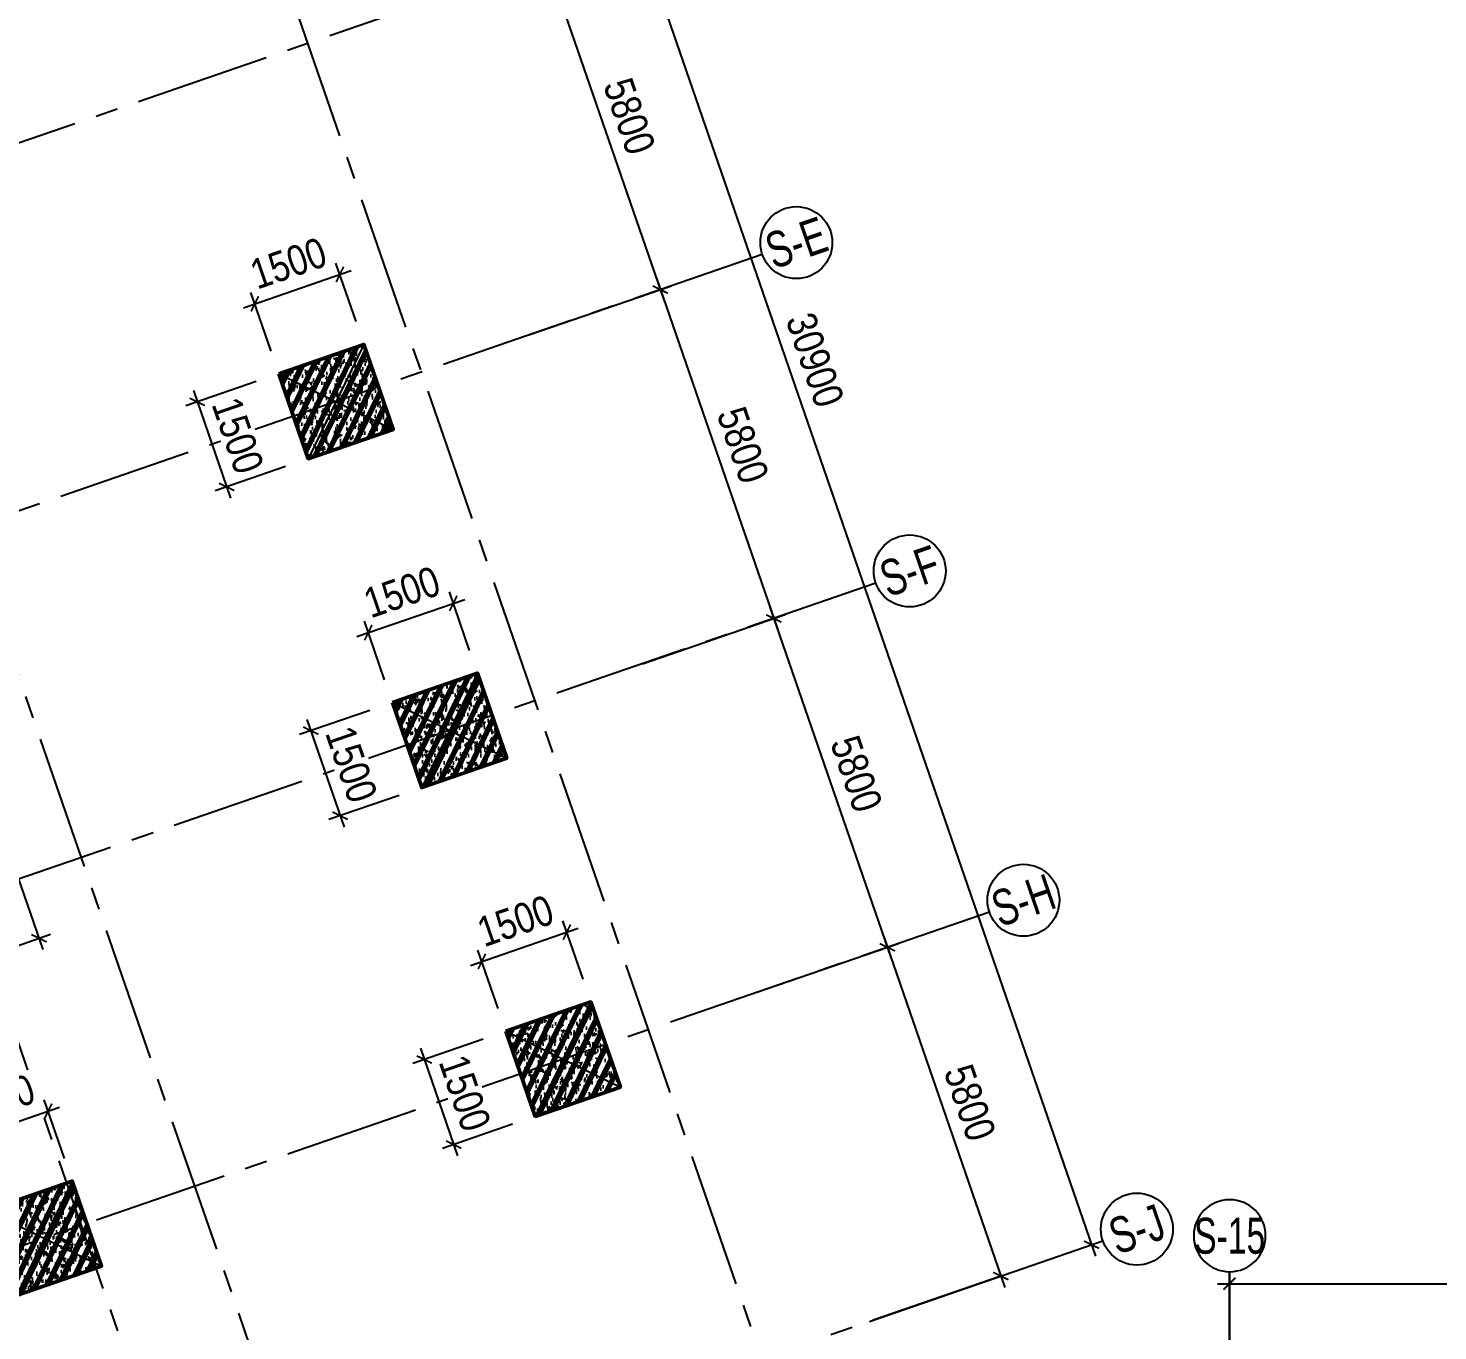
# Model space of a CAD drawing. Header units: millimetres. Extents: x -1534340 to 1713810, y -1348191 to 1114081.
# Drawn here: x 926176 to 949679, y -475876 to -454157 of the extents above; entities that cross this region are included whole.
import ezdxf
from ezdxf.enums import TextEntityAlignment as Align
from ezdxf.xclip import XClip

# ---------------------------------------------------------------- set-up
doc = ezdxf.new("R2010")
doc.units = ezdxf.units.MM
doc.header["$LTSCALE"] = 100
doc.header["$XCLIPFRAME"] = 0
doc.header["$PDMODE"] = 32
doc.header["$PDSIZE"] = 2.5
doc.linetypes.add('CENTER2', pattern=[1.125, 0.75, -0.125, 0.125, -0.125])
for name, color, linetype in [('ccu11-Manh', 8, 'Continuous'), ('ccu12-Truc', 13, 'CENTER2'), ('KC2-DIM', 251, 'Continuous'), ('KT-Dim', 8, 'Continuous'), ('Xref_ST_MBDV Cot vach 30.7.2022$0$Xref_ST_MBDV Cot vach 30.7.2022|Xref_ST_MBDV Cot vach 30.7.2022|Xref_ST_MBDV Cot vach 30.7.2022|Xref_ST_MBDV Cot vach 30.7.2022|A-WALL-PATT', 251, 'Continuous'), ('Xref_ST_MBDV Cot vach 30.7.2022|Xref_ST_MBDV Cot vach 30.7.2022|Xref_ST_MBDV Cot vach 30.7.2022|Xref_ST_MBDV Cot vach 30.7.2022|A-GRID-SYM', 50, 'Continuous')]:
    doc.layers.add(name, color=color, linetype=linetype)
doc.layers.add('KT-Net cot vach', color=6, linetype='Continuous', lineweight=50)
doc.styles.add('Arial Narrow', font='ARIALN.TTF')
doc.styles.add('HBA-Text', font='GOTHIC.TTF')
doc.dimstyles.new('ccu12-200', dxfattribs={"dimscale": 200, "dimtxt": 2.5, "dimasz": 1, "dimexe": 1, "dimexo": 2, "dimgap": 1, "dimtad": 1, "dimdec": 0, "dimrnd": 5, "dimdsep": 46, "dimtxsty": 'Arial Narrow', "dimblk": 'ARCHTICK', "dimcen": -1, "dimdle": 1, "dimclrd": 256, "dimclre": 256, "dimclrt": 3, "dimadec": 0, "dimazin": 2, "dimtfac": 0.1, "dimtdec": 0, "dimtmove": 0, "dimatfit": 1, "dimldrblk": 'ARCHTICK', "dimfxl": 1, "dimtvp": 0.8333333333333334, "dimtolj": 1, "dimtzin": 12, "dimarcsym": 0})

# ---------------------------------------------------------------- blocks, each defined once
blk = doc.blocks.new('Xref_ST_MBDV Cot vach 30.7.2022$0$Tuong Vay01-flat-1')
at = {"layer": 'Xref_ST_MBDV Cot vach 30.7.2022$0$Xref_ST_MBDV Cot vach 30.7.2022|Xref_ST_MBDV Cot vach 30.7.2022|Xref_ST_MBDV Cot vach 30.7.2022|Xref_ST_MBDV Cot vach 30.7.2022|A-WALL-PATT'}
h = blk.add_hatch(dxfattribs=at)
h.set_pattern_fill('ACET-2D-VATLIEU04', color=256, scale=50, pattern_type=2)
h.set_pattern_definition([(49.99999999999999, (-11139561.83942936, -1407213.44759845), (-225.902473859489, 189.5546824974008), [37.49999998626113, -412.4999998488724]), (355, (-11139561.83942936, -1407213.44759845), (32.12721218541265, 367.2157156157773), [29.99999999490911, -329.9999999440002]), (100.4514, (-11139531.95358936, -1407216.06226845), (-341.2315265778452, -62.9441868767608), [31.87009499667636, -350.57105596344]), (46.18420000000001, (-11139561.83942936, -1407113.44759845), (-319.1804974675179, 306.2520974436775), [56.24999996954708, -618.749999665018]), (96.6356, (-11139517.37105686, -1407120.34425195), (-516.9959221575409, -60.14402179722674), [47.80514400473094, -525.8565000520404]), (351.1842, (-11139561.83942936, -1407113.44759845), (84.74077420309186, 546.3954293043353), [45.00000000792112, -495.0000000871323]), (21, (-11139511.83942936, -1407138.44759845), (-105.6808218676597, 275.3079533968121), [37.49999999934682, -412.499999992815]), (326.0000000000001, (-11139511.83942936, -1407138.44759845), (206.1288045682013, 305.5985201385338), [30.00000001746614, -330.0000001921275]), (71.4514, (-11139486.96831286, -1407155.22340145), (-328.9637652803212, 110.3801005582791), [31.87009499870726, -350.5710559857798]), (37.50000000000001, (-11139561.83942936, -1407213.44759845), (-78.13452938385308, 101.8269011885859), [0, -325.9999998517854, 0, -334.9999998476936, 0, -331.2499998493985]), (7.499999999999999, (-11139561.83942936, -1407213.44759845), (-23.27934638224542, 176.8241910238285), [0, -191.0000000278261, 0, -318.5000000464012, 0, -126.2500000183929]), (327.5, (-11139673.33942936, -1407213.44759845), (71.94441751949489, 112.9301145330537), [0, -125.0000000614986, 0, -390.0000001918756, 0, -517.5000002546042]), (317.5, (-11139723.33942936, -1407213.44759845), (158.0205495897681, 172.4491691102739), [0, -162.4999999478019, 0, -258.9999999168043, 0, -367.4999998819521]), (45, (-11139561.83942936, -1407213.44759845), (-150.2601910028607, 150.2601910026278), []), (45, (-11139561.83942936, -1407152.19759845), (-150.2601910028607, 150.2601910026278), [])])
h.paths.add_polyline_path([(-82665.42454257607, -118500.0088302612), (-81837.41861176863, -121132.0343658989), (-80902.71611081436, -123728.0834242017), (-79862.87874617614, -126283.8385967175), (-78719.63840653747, -128795.0430432414), (-77474.89874527603, -131257.5152608277), (-76130.7324262727, -133667.1548922951), (-74689.37767251953, -136019.9495540815), (-73153.2345392555, -138311.981517314), (-71524.86091735773, -140539.4342316107), (-69806.96827445179, -142698.5986796832), (-68002.4171395041, -144785.8795539467), (-66114.21234000102, -146797.8012427511), (-64145.497998368, -148731.0136179249), (-62099.55229647644, -150582.2976132843), (-59979.78201714717, -152348.5705846979), (-57789.71687134914, -154026.8914431464), (-55533.00362077914, -155614.4655520306), (-53213.40000534989, -157108.6493807235), (-50834.76848621853, -158506.954906286), (-48401.06981415115, -159807.0537564463), (-45916.35643433966, -161006.7810866404), (-43384.76573854871, -162104.1391847725), (-40810.51317570359, -163097.3007977149), (-38197.88523275405, -163984.6121738681), (-35551.23229684308, -164764.5958169776), (-32874.96141154505, -165435.9529462866), (-30173.5289383363, -165997.5656592443), (-27451.44813587703, -166448.4963081502), (-24701.85157574899, -166789.3238736566), (-4396.734290909022, -168938.2567786218), (36420.01678077132, -167648.2249503911), (41836.4863632936, -160718.6374020646), (12445.38596707024, -24367.66042796941), (8472.910947457654, -9248.974452903174), (-4718.707271176856, -5521.400683149928), (-10557.45827306993, -9946.818014640827), (-34021.18647153303, -27848.24941525888), (-39776.65152562223, -32008.57135346811), (-41248.85870469548, -35293.77142358455), (-45787.31564925052, -38574.38242801698), (-49368.4870454669, -38942.00303377653), (-57644.18705056235, -44924.06981060421), (-59844.65461433306, -46601.45355761005), (-61968.93197572604, -48362.30333496258), (-64019.60134904832, -50208.3517090485), (-65993.2459566202, -52136.53199238679), (-67886.59205765836, -54143.61763671576), (-69696.47008413821, -56226.27801198442), (-71419.8706161473, -58381.05012253253), (-73053.93764149398, -60604.33085121214), (-74595.93274202198, -62892.42844269238), (-76043.29574720934, -65241.53179885377), (-77393.615911806, -67647.72832025355), (-78644.64476583898, -70107.01135663176), (-79794.29917307012, -72615.28586126259), (-80840.66479975358, -75168.37520986283), (-81781.99930225872, -77762.02815519366), (-82616.73522835784, -80391.9259061541), (-83343.48262714595, -83053.68931881292), (-83961.03136360087, -85742.88618860021), (-84468.3531336058, -88455.03863057657), (-84864.60300002433, -91185.62932156771), (-85149.1148865223, -93930.11565387133), (-85321.41487544402, -96683.60341540864), (-85381.30445068702, -99529.50948559865), (-85328.50406530127, -102200.8374458619), (-85163.21024433896, -104955.3926120612), (-84885.69993967563, -107700.5945179402), (-84496.42936686985, -110432.1923394061), (-83996.04728951491, -113145.6335586284), (-83385.3738030456, -115836.3975027683)], flags=16)
h.paths.add_polyline_path([(-83625.45879450254, -118780.6341908188), (-82785.20518665202, -121451.592054751), (-81836.67593448795, -124086.0436255364), (-80781.45706173405, -126679.6041032514), (-79621.30565389246, -129227.9548506811), (-78358.15352366865, -131726.8525110248), (-76994.10399421491, -134172.1360737709), (-75531.42839684151, -136559.7338032422), (-73972.56228888594, -138885.6700187323), (-72320.10139823705, -141146.0717144171), (-70576.79730102606, -143337.1750085717), (-68745.55283991061, -145455.3314108832), (-66829.41729043424, -147497.0138977058), (-64831.58128353581, -149458.8227850739), (-62755.37149274349, -151337.4913895966), (-60604.24509477988, -153129.8914679771), (-58381.7840128839, -154833.0384259534), (-56091.68895242736, -156444.0962880657), (-53737.77323871478, -157960.3824199464), (-51323.95646727085, -159379.3719952791), (-48854.25797718205, -160698.7021999834), (-46332.79015832208, -161916.1761666269), (-43763.75160367042, -163029.7666325136), (-41151.42011806555, -164037.6193153583), (-38500.14559506811, -164938.0560009221), (-35814.34277378954, -165729.5773374715), (-33098.48388773762, -166410.8653324069), (-30357.09121792205, -166980.7855469028), (-27594.72956264392, -167438.3889849058), (-24815.98988816142, -167782.8289991841), (-4433.735052675009, -169939.9255319908), (36919.56229590811, -168632.9359166666), (42912.68845487945, -160965.5998827359), (13418.22973546013, -24135.12373521132), (9294.838300889242, -8442.070929647249), (-4925.935208282433, -4423.687328800617), (-11162.76267831214, -9150.82235655561), (-34617.47974592447, -27045.37879939191), (-40579.63196872547, -31355.10398377781), (-42051.83914779872, -34640.30405389448), (-46155.98199344426, -37606.97231750819), (-49737.15338966064, -37974.59292326774), (-58240.31235744618, -44121.0777798905), (-60467.11885703541, -45818.53930653841), (-62622.81900685839, -47605.43596977205), (-64703.8232677374, -49478.79233927629), (-66706.66158131324, -51435.49383058609), (-68628.013630962, -53472.26783320424), (-70464.66541309468, -55585.73726807744), (-72213.55809716694, -57772.38228180911), (-73871.79587351345, -60028.54927773564), (-75436.60120790266, -62350.49395546387), (-76905.37393212318, -64734.34577669739), (-78275.66833624989, -67176.13529814105), (-79545.20269040763, -69671.7966022063), (-80711.86304414831, -72217.17406733404), (-81773.70674647763, -74808.02928769216), (-82728.96568063274, -77440.04813065287), (-83576.04920824617, -80108.84792049509), (-84313.5468179807, -82809.98473610263), (-84940.23047422245, -85538.9608107484), (-85455.05666192248, -88291.23202148662), (-85857.16812421381, -91062.21545574092), (-86145.88844638877, -93847.29761108034), (-86320.75738810934, -96641.83923533), (-86381.51240370423, -99528.87035845965), (-86327.91179009154, -102240.684236032), (-86160.19218073785, -105035.6641918905), (-85878.57688103244, -107821.473743778), (-85483.548480995, -110593.4755141111), (-84975.76463904232, -113347.0545681345), (-84356.0573821161, -116077.6233250971)])
blk = doc.blocks.new('_ARCHTICK')
at = {"color": 0, "linetype": 'ByBlock', "const_width": 0.15}
blk.add_lwpolyline([(-0.5, -0.5), (0.5, 0.5)], dxfattribs=at)
blk = doc.blocks.new('*D1137')
at = {"layer": 'Defpoints', "color": 0, "transparency": 16777216}
for p in [(369540.1568463368, -50987.29101526502), (374001.6793293455, -55582.9004888067), (371432.2993522154, -56469.97258824773, -0.001541574509502541)]:
    blk.add_point(p, dxfattribs=at)
at = {"layer": 'KT-Dim', "lineweight": -2, "transparency": 16777216}
for p, q in [((369918.2570784424, -50856.75284275701), (372297.9259439126, -50035.17803667282)), ((372043.6067416059, -49911.39700687399), (374066.9484155994, -55771.9506048594)), ((371810.399584321, -56339.43441573971), (374190.7294453983, -55517.63140255265))]:
    blk.add_line(p, q, dxfattribs=at)
at = {"layer": 'KT-Dim', "lineweight": -2, "transparency": 16777216, "xscale": 200, "yscale": 200, "zscale": 200}
for p, rotation in [((372108.8758278599, -50100.44712292678), 109.0471074728855), ((374001.6793293455, -55582.90048880661), 289.0471074728856)]:
    blk.add_blockref('_ARCHTICK', p, dxfattribs=dict(at, rotation=rotation))
at = {"layer": 'KT-Dim', "color": 3, "transparency": 16777216, "insert": (373485.637401111, -52693.09313867638), "char_height": 500, "attachment_point": 5, "rotation": 289.04710747288556, "style": 'Arial Narrow'}
blk.add_mtext('\\A1;5800', dxfattribs=at)
blk = doc.blocks.new('*D1138')
at = {"layer": 'Defpoints', "color": 0, "transparency": 16777216}
for p in [(367648.0184263776, -45504.60803161839, -0.001541574509499016), (372109.5395214034, -50100.21798436528), (369540.1611836329, -50987.28951782151)]:
    blk.add_point(p, dxfattribs=at)
at = {"layer": 'KT-Dim', "lineweight": -2, "transparency": 16777216}
for p, q in [((368026.1186584831, -45374.06985911039), (370405.7861359683, -44552.49553222464)), ((370151.4669336615, -44428.71450242582), (372174.8086076573, -50289.26810041799)), ((369918.2614157384, -50856.7513453135), (372298.5896374562, -50034.94889811125))]:
    blk.add_line(p, q, dxfattribs=at)
at = {"layer": 'KT-Dim', "lineweight": -2, "transparency": 16777216, "xscale": 200, "yscale": 200, "zscale": 200}
for p, rotation in [((370216.7360199155, -44617.76461847861), 109.0471074728855), ((372109.5395214034, -50100.21798436523), 289.0471074728856)]:
    blk.add_blockref('_ARCHTICK', p, dxfattribs=dict(at, rotation=rotation))
at = {"layer": 'KT-Dim', "color": 3, "transparency": 16777216, "insert": (371593.4975931677, -47210.41063423159), "char_height": 500, "attachment_point": 5, "rotation": 289.04710747288556, "style": 'Arial Narrow'}
blk.add_mtext('\\A1;5800', dxfattribs=at)
blk = doc.blocks.new('*D1142')
at = {"layer": 'Defpoints', "color": 0, "transparency": 16777216}
for p in [(371432.9632642537, -56469.74337386237, 0.0007328238285898986), (375894.4857472666, -61065.35284741069), (373325.1057701398, -61952.4249468506, 0.0007638141083008421)]:
    blk.add_point(p, dxfattribs=at)
at = {"layer": 'KT-Dim', "lineweight": -2, "transparency": 16777216}
for p, q in [((373936.4131595246, -55393.84936547073), (375959.7548335206, -61254.40296346339)), ((371811.0634963592, -56339.20520135437), (374190.7323618313, -55517.63039526955)), ((373703.2060022454, -61821.88677434258), (376083.5358633194, -61000.08376115662))]:
    blk.add_line(p, q, dxfattribs=at)
at = {"layer": 'KT-Dim', "lineweight": -2, "transparency": 16777216, "xscale": 200, "yscale": 200, "zscale": 200}
for p, rotation in [((374001.6822457785, -55582.89948152352), 109.0471074728855), ((375894.4857472666, -61065.3528474106), 289.0471074728856)]:
    blk.add_blockref('_ARCHTICK', p, dxfattribs=dict(at, rotation=rotation))
at = {"layer": 'KT-Dim', "color": 3, "transparency": 16777216, "insert": (375378.4438190309, -58175.54549727672), "char_height": 500, "attachment_point": 5, "rotation": 289.04710747288556, "style": 'Arial Narrow'}
blk.add_mtext('\\A1;5800', dxfattribs=at)
blk = doc.blocks.new('*D1143')
at = {"layer": 'Defpoints', "color": 0, "transparency": 16777216}
for p in [(373325.7696821648, -61952.19573245836, 0.0007356123916695267), (377787.2921651834, -66547.80520600892), (375217.9121880564, -67434.87730544891, 0.0007666026713804702)]:
    blk.add_point(p, dxfattribs=at)
at = {"layer": 'KT-Dim', "lineweight": -2, "transparency": 16777216}
for p, q in [((373703.8699142704, -61821.65755995034), (376083.5387797467, -61000.08275386402)), ((375829.21957744, -60876.30172406523), (377852.5612514373, -66736.85532206162)), ((375596.012420162, -67304.3391329409), (377976.3422812361, -66482.53611975488))]:
    blk.add_line(p, q, dxfattribs=at)
at = {"layer": 'KT-Dim', "lineweight": -2, "transparency": 16777216, "xscale": 200, "yscale": 200, "zscale": 200}
for p, rotation in [((375894.488663694, -61065.35184011799), 109.0471074728855), ((377787.2921651833, -66547.80520600885), 289.0471074728856)]:
    blk.add_blockref('_ARCHTICK', p, dxfattribs=dict(at, rotation=rotation))
at = {"layer": 'KT-Dim', "color": 3, "transparency": 16777216, "insert": (377271.250236947, -63657.99785587308), "char_height": 500, "attachment_point": 5, "rotation": 289.04710747288556, "style": 'Arial Narrow'}
blk.add_mtext('\\A1;5800', dxfattribs=at)
blk = doc.blocks.new('GRID-SYM-flat-91')
at = {"layer": 'Xref_ST_MBDV Cot vach 30.7.2022|Xref_ST_MBDV Cot vach 30.7.2022|Xref_ST_MBDV Cot vach 30.7.2022|Xref_ST_MBDV Cot vach 30.7.2022|A-GRID-SYM'}
blk.add_circle((4.8934190270717e-20, 8.188053953086348e-18, 2.739336506401461e-07), 900.0000000000003, dxfattribs=at)
at = {"layer": 'Xref_ST_MBDV Cot vach 30.7.2022|Xref_ST_MBDV Cot vach 30.7.2022|Xref_ST_MBDV Cot vach 30.7.2022|Xref_ST_MBDV Cot vach 30.7.2022|A-GRID-SYM', "style": 'HBA-Text'}
blk.add_attdef('GRID', text='', height=900.0000000000003, rotation=19.04713795291325, dxfattribs=at).set_placement((4.8934190270717e-20, 8.188053953086348e-18, 2.739336506401461e-07), align=Align.MIDDLE_CENTER)
blk = doc.blocks.new('GRID-SYM-flat-103')
at = {"layer": 'Xref_ST_MBDV Cot vach 30.7.2022|Xref_ST_MBDV Cot vach 30.7.2022|Xref_ST_MBDV Cot vach 30.7.2022|Xref_ST_MBDV Cot vach 30.7.2022|A-GRID-SYM'}
blk.add_circle((7.814746150539778e-20, 1.307624847908942e-17, 4.374695749536969e-07), 900.0000000000003, dxfattribs=at)
at = {"layer": 'Xref_ST_MBDV Cot vach 30.7.2022|Xref_ST_MBDV Cot vach 30.7.2022|Xref_ST_MBDV Cot vach 30.7.2022|Xref_ST_MBDV Cot vach 30.7.2022|A-GRID-SYM', "style": 'HBA-Text'}
blk.add_attdef('GRID', text='', height=900.0000000000003, rotation=19.04713795291325, dxfattribs=at).set_placement((7.814746150539778e-20, 1.307624847908942e-17, 4.374695749536969e-07), align=Align.MIDDLE_CENTER)
blk = doc.blocks.new('*D1124')
at = {"layer": 'Defpoints', "color": 0, "transparency": 16777216}
for p in [(366646.887502437, -37704.25700299309, 0.0008513056641429317), (379299.6929281667, -66025.65167231504), (376730.3129510398, -66912.72377175502, 0.0007666026713804702)]:
    blk.add_point(p, dxfattribs=at)
at = {"layer": 'KT-Dim', "lineweight": -2, "transparency": 16777216}
for p, q in [((369150.3500194298, -36628.3586369831), (379364.9620144206, -66214.70178836775)), ((367024.9877345426, -37573.71883048504), (369404.6692217365, -36752.13966678189)), ((377108.4131831453, -66782.185599247), (379488.7430442194, -65960.38258606098))]:
    blk.add_line(p, q, dxfattribs=at)
at = {"layer": 'KT-Dim', "lineweight": -2, "transparency": 16777216, "xscale": 200, "yscale": 200, "zscale": 200}
for p, rotation in [((369215.6191056837, -36817.40875303587), 109.0471074728855), ((379299.6929281667, -66025.65167231495), 289.0471074728856)]:
    blk.add_blockref('_ARCHTICK', p, dxfattribs=dict(at, rotation=rotation))
at = {"layer": 'KT-Dim', "color": 3, "transparency": 16777216, "insert": (374688.0158394334, -51272.94954548511), "char_height": 500, "attachment_point": 5, "rotation": 289.04710747288556, "style": 'Arial Narrow'}
blk.add_mtext('\\A1;30900', dxfattribs=at)
blk = doc.blocks.new('*D1130')
at = {"layer": 'Defpoints', "color": 0, "transparency": 16777216}
for p in [(409199.3874795341, -66674.78057617624), (381599.3874795341, -70845.41449127195), (409199.3874795341, -70845.41449127195)]:
    blk.add_point(p, dxfattribs=at)
at = {"layer": 'KT-Dim', "lineweight": -2, "transparency": 16777216}
for p, q in [((381599.3874795341, -70445.41449127195), (381599.3874795341, -66474.78057617624)), ((409199.3874795341, -70445.41449127195), (409199.3874795341, -66474.78057617624)), ((381399.3874795341, -66674.78057617624), (409399.3874795341, -66674.78057617624))]:
    blk.add_line(p, q, dxfattribs=at)
at = {"layer": 'KT-Dim', "lineweight": -2, "transparency": 16777216, "xscale": 200, "yscale": 200, "zscale": 200, "rotation": 180}
blk.add_blockref('_ARCHTICK', (381599.3874795341, -66674.78057617624), dxfattribs=at)
at = {"layer": 'KT-Dim', "lineweight": -2, "transparency": 16777216, "xscale": 200, "yscale": 200, "zscale": 200}
blk.add_blockref('_ARCHTICK', (409199.3874795341, -66674.78057617624), dxfattribs=at)
at = {"layer": 'KT-Dim', "color": 3, "transparency": 16777216, "insert": (395399.3874795341, -66219.4940823154), "char_height": 500, "attachment_point": 5, "style": 'Arial Narrow'}
blk.add_mtext('\\A1;27600', dxfattribs=at)
blk = doc.blocks.new('GRID-SYM-flat-73')
at = {"layer": 'Xref_ST_MBDV Cot vach 30.7.2022|Xref_ST_MBDV Cot vach 30.7.2022|Xref_ST_MBDV Cot vach 30.7.2022|Xref_ST_MBDV Cot vach 30.7.2022|A-GRID-SYM'}
blk.add_circle((-7.267935535991315e-20, -1.216128191088018e-17, -4.068591107726854e-07), 900.0000000000003, dxfattribs=at)
at = {"layer": 'Xref_ST_MBDV Cot vach 30.7.2022|Xref_ST_MBDV Cot vach 30.7.2022|Xref_ST_MBDV Cot vach 30.7.2022|Xref_ST_MBDV Cot vach 30.7.2022|A-GRID-SYM', "style": 'HBA-Text'}
blk.add_attdef('GRID', text='', height=900.0000000000003, rotation=359.6302510781834, dxfattribs=at).set_placement((-7.267935535991315e-20, -1.216128191088018e-17, -4.068591107726854e-07), align=Align.MIDDLE_CENTER)
blk = doc.blocks.new('*U151')
h = blk.add_hatch()
h.set_pattern_fill('VATLIEU04', color=250, scale=40, style=0, pattern_type=2)
h.set_pattern_definition([(49.99999999999999, (550, -550), (286.9040730403014, -25.10085399303804), [30, -330]), (355, (550, -550), (-55.50053344520001, 300.8768534800047), [24, -264]), (100.4514, (573.908672, -552.091736), (231.4037526856086, 275.7758168243814), [25.496076, -280.4568448]), (46.18420000000001, (550, -470), (426.8964194502578, -66.20760573160723), [45, -495]), (96.6356, (585.574698, -475.5173228), (373.8650822194813, 389.6471483601767), [38.2441152, -420.6852]), (351.1842, (550, -470), (373.8647780534509, 389.6474403701299), [36, -396]), (21, (590, -490), (238.7628208473847, -161.0475562661355), [30, -330]), (326.0000000000001, (590, -490), (97.32613276863269, 290.0600180187412), [24, -264]), (71.4514, (609.8968932, -503.4206424), (336.089051432596, 129.012198683981), [25.496076, -280.4568448]), (37.50000000000001, (550, -550), (4.863942126916267, 133.1575415325246), [0, -260.8, 0, -268, 0, -265]), (7.499999999999999, (550, -550), (105.2278149768594, 157.7646847529441), [0, -152.8, 0, -254.8, 0, -101]), (327.5, (460.8, -550), (213.5289744689636, -9.021948693751902), [0, -100, 0, -312, 0, -414]), (317.5, (420.8, -550), (233.2744677369545, 40.04199293292709), [0, -130, 0, -207.2, 0, -294]), (45, (550, -550), (-120.2081528017131, 120.2081528017131), []), (45, (550, -501), (-120.2081528017131, 120.2081528017131), [])])
h.paths.add_polyline_path([(-475, 475), (1025, 475), (1025, -1025), (-475, -1025)])
at = {"color": 6, "ltscale": 0.25}
blk.add_lwpolyline([(-475, 475), (1025, 475), (1025, -1025), (-475, -1025)], close=True, dxfattribs=at)
at = {"layer": 'Defpoints', "linetype": 'ByBlock', "ltscale": 30}
for p, q in [((1025, 475), (-475, -1025)), ((-475, 475), (1025, -1025))]:
    blk.add_line(p, q, dxfattribs=at)
blk = doc.blocks.new('MBDV-B1-T1-PN')
at = {"layer": 'KT-Net cot vach', "rotation": 19.04713795399666}
for p in [(57391.73514500447, 5823.388029050664), (59284.5415629372, 340.9356704584789), (61177.34796688659, -5141.516692961333), (52528.30691644386, -8127.581932688248)]:
    blk.add_blockref('*U151', p, dxfattribs=at)
blk = doc.blocks.new('*D1020')
at = {"layer": 'Defpoints', "color": 0, "ltscale": 0.5, "transparency": 16777216}
for p in [(926910.9424839736, -473378.8226339471), (925493.0668739993, -473868.3415351558)]:
    blk.add_point(p, dxfattribs=at)
at = {"layer": 'KC2-DIM', "lineweight": -2, "ltscale": 0.5, "transparency": 16777216}
for p, q in [((924901.7138938445, -472768.353432311), (926697.6896664785, -472148.2961574469)), ((926780.404110318, -473000.7224712874), (926443.370398321, -472024.5152629447)), ((925362.5285003437, -473490.241372496), (925025.4947883466, -472514.0341641534))]:
    blk.add_line(p, q, dxfattribs=at)
at = {"layer": 'KC2-DIM', "lineweight": -2, "ltscale": 0.5, "transparency": 16777216, "xscale": 200, "yscale": 200, "zscale": 200}
for p, rotation in [((926508.6395851487, -472213.5653442746), 19.04713795399314), ((925090.7639751744, -472703.0842454833), 199.0471379539931)]:
    blk.add_blockref('_ARCHTICK', p, dxfattribs=dict(at, rotation=rotation))
at = {"layer": 'KC2-DIM', "color": 3, "ltscale": 0.5, "transparency": 16777216, "insert": (925651.1208840215, -472027.9650514149), "char_height": 500, "attachment_point": 5, "rotation": 19.04713795399314, "style": 'Arial Narrow', "bg_fill": 3, "box_fill_scale": 1.1, "bg_fill_color": 256, "bg_fill_true_color": 13158600, "bg_fill_transparency": 0}
blk.add_mtext('\\A1;1500', dxfattribs=at)
at = {"layer": 'Defpoints', "color": 0, "ltscale": 0.5, "transparency": 16777216}
blk.add_point((926508.6395851487, -472213.5653442746), dxfattribs=at)
blk = doc.blocks.new('*D1050')
at = {"layer": 'Defpoints', "color": 0, "ltscale": 0.5, "transparency": 16777216}
for p in [(935559.9835344164, -470392.7573942203), (934142.1079244422, -470882.2762954288)]:
    blk.add_point(p, dxfattribs=at)
at = {"layer": 'KC2-DIM', "lineweight": -2, "ltscale": 0.5, "transparency": 16777216}
for p, q in [((935429.4451607608, -470014.6572315606), (935092.4114487636, -469038.4500232176)), ((933550.7549442872, -469782.2881925838), (935346.7307169212, -469162.2309177197)), ((934011.5695507866, -470504.176132769), (933674.5358387894, -469527.9689244262))]:
    blk.add_line(p, q, dxfattribs=at)
at = {"layer": 'KC2-DIM', "lineweight": -2, "ltscale": 0.5, "transparency": 16777216, "xscale": 200, "yscale": 200, "zscale": 200}
for p, rotation in [((935157.6806355913, -469227.5001045475), 19.04713795399314), ((933739.8050256171, -469717.0190057561), 199.0471379539931)]:
    blk.add_blockref('_ARCHTICK', p, dxfattribs=dict(at, rotation=rotation))
at = {"layer": 'KC2-DIM', "color": 3, "ltscale": 0.5, "transparency": 16777216, "insert": (934300.1619344642, -469041.8998116878), "char_height": 500, "attachment_point": 5, "rotation": 19.04713795399314, "style": 'Arial Narrow', "bg_fill": 3, "box_fill_scale": 1.1, "bg_fill_color": 256, "bg_fill_true_color": 13158600, "bg_fill_transparency": 0}
blk.add_mtext('\\A1;1500', dxfattribs=at)
at = {"layer": 'Defpoints', "color": 0, "ltscale": 0.5, "transparency": 16777216}
blk.add_point((935157.6806355913, -469227.5001045475), dxfattribs=at)
blk = doc.blocks.new('*D1051')
at = {"layer": 'Defpoints', "color": 0, "ltscale": 0.5, "transparency": 16777216}
for p in [(934142.107924442, -470882.2762954289), (934631.6268256506, -472300.151905403)]:
    blk.add_point(p, dxfattribs=at)
at = {"layer": 'KC2-DIM', "lineweight": -2, "ltscale": 0.5, "transparency": 16777216}
for p, q in [((933764.0077617823, -471012.8146690845), (932592.0820842473, -471417.419816341)), ((932715.8629787493, -471163.1005481833), (933335.9202536135, -472959.0763208172)), ((934253.5266629908, -472430.6902790586), (933081.6009854558, -472835.2954263152))]:
    blk.add_line(p, q, dxfattribs=at)
at = {"layer": 'KC2-DIM', "lineweight": -2, "ltscale": 0.5, "transparency": 16777216, "xscale": 200, "yscale": 200, "zscale": 200}
for p, rotation in [((932781.1321655771, -471352.1506295132), 109.0471379539931), ((933270.6510667857, -472770.0262394873), 289.0471379539931)]:
    blk.add_blockref('_ARCHTICK', p, dxfattribs=dict(at, rotation=rotation))
at = {"layer": 'KC2-DIM', "color": 3, "ltscale": 0.5, "transparency": 16777216, "insert": (933456.2513596454, -471912.5075383603), "char_height": 500, "attachment_point": 5, "rotation": 289.0471379539931, "style": 'Arial Narrow', "bg_fill": 3, "box_fill_scale": 1.1, "bg_fill_color": 256, "bg_fill_true_color": 13158600, "bg_fill_transparency": 0}
blk.add_mtext('\\A1;1500', dxfattribs=at)
at = {"layer": 'Defpoints', "color": 0, "ltscale": 0.5, "transparency": 16777216}
blk.add_point((933270.6510667857, -472770.0262394873), dxfattribs=at)
blk = doc.blocks.new('*D1052')
at = {"layer": 'Defpoints', "color": 0, "ltscale": 0.5, "transparency": 16777216}
for p in [(933667.177130467, -464910.3050308006), (932249.3015204926, -465399.8239320093)]:
    blk.add_point(p, dxfattribs=at)
at = {"layer": 'KC2-DIM', "lineweight": -2, "ltscale": 0.5, "transparency": 16777216}
for p, q in [((931657.948540338, -464299.8358291645), (933453.924312972, -463679.7785543004)), ((933536.6387568114, -464532.2048681409), (933199.6050448143, -463555.9976597982)), ((932118.7631468371, -465021.7237693495), (931781.72943484, -464045.5165610069))]:
    blk.add_line(p, q, dxfattribs=at)
at = {"layer": 'KC2-DIM', "lineweight": -2, "ltscale": 0.5, "transparency": 16777216, "xscale": 200, "yscale": 200, "zscale": 200}
for p, rotation in [((933264.8742316421, -463745.0477411281), 19.04713795399314), ((931846.9986216679, -464234.5666423368), 199.0471379539931)]:
    blk.add_blockref('_ARCHTICK', p, dxfattribs=dict(at, rotation=rotation))
at = {"layer": 'KC2-DIM', "color": 3, "ltscale": 0.5, "transparency": 16777216, "insert": (932407.3555305148, -463559.4474482684), "char_height": 500, "attachment_point": 5, "rotation": 19.04713795399314, "style": 'Arial Narrow', "bg_fill": 3, "box_fill_scale": 1.1, "bg_fill_color": 256, "bg_fill_true_color": 13158600, "bg_fill_transparency": 0}
blk.add_mtext('\\A1;1500', dxfattribs=at)
at = {"layer": 'Defpoints', "color": 0, "ltscale": 0.5, "transparency": 16777216}
blk.add_point((933264.8742316421, -463745.0477411281), dxfattribs=at)
blk = doc.blocks.new('*D1053')
at = {"layer": 'Defpoints', "color": 0, "ltscale": 0.5, "transparency": 16777216}
for p in [(932249.3015204926, -465399.8239320089), (932738.8204217012, -466817.6995419832)]:
    blk.add_point(p, dxfattribs=at)
at = {"layer": 'KC2-DIM', "lineweight": -2, "ltscale": 0.5, "transparency": 16777216}
for p, q in [((931871.2013578329, -465530.3623056646), (930699.2756802979, -465934.9674529211)), ((930823.0565747999, -465680.6481847634), (931443.1138496641, -467476.6239573974)), ((932360.7202590414, -466948.2379156388), (931188.7945815064, -467352.8430628954))]:
    blk.add_line(p, q, dxfattribs=at)
at = {"layer": 'KC2-DIM', "lineweight": -2, "ltscale": 0.5, "transparency": 16777216, "xscale": 200, "yscale": 200, "zscale": 200}
for p, rotation in [((930888.3257616278, -465869.6982660933), 109.0471379539931), ((931377.8446628363, -467287.5738760675), 289.0471379539931)]:
    blk.add_blockref('_ARCHTICK', p, dxfattribs=dict(at, rotation=rotation))
at = {"layer": 'KC2-DIM', "color": 3, "ltscale": 0.5, "transparency": 16777216, "insert": (931563.4449556961, -466430.0551749405), "char_height": 500, "attachment_point": 5, "rotation": 289.0471379539931, "style": 'Arial Narrow', "bg_fill": 3, "box_fill_scale": 1.1, "bg_fill_color": 256, "bg_fill_true_color": 13158600, "bg_fill_transparency": 0}
blk.add_mtext('\\A1;1500', dxfattribs=at)
at = {"layer": 'Defpoints', "color": 0, "ltscale": 0.5, "transparency": 16777216}
blk.add_point((931377.8446628363, -467287.5738760675), dxfattribs=at)
blk = doc.blocks.new('*D1054')
at = {"layer": 'Defpoints', "color": 0, "ltscale": 0.5, "transparency": 16777216}
for p in [(931774.3707125342, -459427.8526722083), (930356.4951025599, -459917.3715734169)]:
    blk.add_point(p, dxfattribs=at)
at = {"layer": 'KC2-DIM', "lineweight": -2, "ltscale": 0.5, "transparency": 16777216}
for p, q in [((929765.1421224051, -458817.3834705721), (931561.1178950391, -458197.3261957079)), ((931643.8323388785, -459049.7525095486), (931306.7986268814, -458073.5453012058)), ((930225.9567289043, -459539.2714107571), (929888.9230169072, -458563.0642024144))]:
    blk.add_line(p, q, dxfattribs=at)
at = {"layer": 'KC2-DIM', "lineweight": -2, "ltscale": 0.5, "transparency": 16777216, "xscale": 200, "yscale": 200, "zscale": 200}
for p, rotation in [((931372.0678137093, -458262.5953825357), 19.04713795399314), ((929954.192203735, -458752.1142837442), 199.0471379539931)]:
    blk.add_blockref('_ARCHTICK', p, dxfattribs=dict(at, rotation=rotation))
at = {"layer": 'KC2-DIM', "color": 3, "ltscale": 0.5, "transparency": 16777216, "insert": (930514.5491125821, -458076.9950896759), "char_height": 500, "attachment_point": 5, "rotation": 19.04713795399314, "style": 'Arial Narrow', "bg_fill": 3, "box_fill_scale": 1.1, "bg_fill_color": 256, "bg_fill_true_color": 13158600, "bg_fill_transparency": 0}
blk.add_mtext('\\A1;1500', dxfattribs=at)
at = {"layer": 'Defpoints', "color": 0, "ltscale": 0.5, "transparency": 16777216}
blk.add_point((931372.0678137093, -458262.5953825357), dxfattribs=at)
blk = doc.blocks.new('*D1055')
at = {"layer": 'Defpoints', "color": 0, "ltscale": 0.5, "transparency": 16777216}
for p in [(930356.4951025599, -459917.3715734169), (930846.0140037686, -461335.247183391)]:
    blk.add_point(p, dxfattribs=at)
at = {"layer": 'KC2-DIM', "lineweight": -2, "ltscale": 0.5, "transparency": 16777216}
for p, q in [((929978.3949399001, -460047.9099470724), (928806.4692623648, -460452.5150943291)), ((928930.2501568669, -460198.1958261714), (929550.3074317309, -461994.1715988053)), ((930467.9138411088, -461465.7855570466), (929295.9881635732, -461870.3907043032))]:
    blk.add_line(p, q, dxfattribs=at)
at = {"layer": 'KC2-DIM', "lineweight": -2, "ltscale": 0.5, "transparency": 16777216, "xscale": 200, "yscale": 200, "zscale": 200}
for p, rotation in [((928995.5193436947, -460387.2459075013), 109.0471379539931), ((929485.0382449031, -461805.1215174755), 289.0471379539931)]:
    blk.add_blockref('_ARCHTICK', p, dxfattribs=dict(at, rotation=rotation))
at = {"layer": 'KC2-DIM', "color": 3, "ltscale": 0.5, "transparency": 16777216, "insert": (929670.6385377629, -460947.6028163484), "char_height": 500, "attachment_point": 5, "rotation": 289.0471379539931, "style": 'Arial Narrow', "bg_fill": 3, "box_fill_scale": 1.1, "bg_fill_color": 256, "bg_fill_true_color": 13158600, "bg_fill_transparency": 0}
blk.add_mtext('\\A1;1500', dxfattribs=at)
at = {"layer": 'Defpoints', "color": 0, "ltscale": 0.5, "transparency": 16777216}
blk.add_point((929485.0382449031, -461805.1215174755), dxfattribs=at)
blk = doc.blocks.new('*D1083')
at = {"layer": 'Defpoints', "color": 0, "ltscale": 0.5, "transparency": 16777216}
for p in [(923440.4717011561, -460879.7544898876), (922685.6360282437, -461140.3600934952), (925603.1686793116, -469590.8987289882)]:
    blk.add_point(p, dxfattribs=at)
at = {"layer": 'KC2-DIM', "lineweight": -2, "ltscale": 0.5, "transparency": 16777216}
for p, q in [((923063.7361909056, -461009.8217198457), (923629.5217824872, -460814.4853030628)), ((926423.2735390489, -469519.3432067115), (923375.2025143313, -460690.7044085566)), ((925981.2688419735, -469460.3603553387), (926547.054433555, -469265.0239385559))]:
    blk.add_line(p, q, dxfattribs=at)
at = {"layer": 'KC2-DIM', "lineweight": -2, "ltscale": 0.5, "transparency": 16777216, "xscale": 200, "yscale": 200, "zscale": 200}
for p, rotation in [((923440.4717011561, -460879.7544898876), 109.0471379530771), ((926358.0043522241, -469330.2931253806), 289.0471379530771)]:
    blk.add_blockref('_ARCHTICK', p, dxfattribs=dict(at, rotation=rotation))
at = {"layer": 'KC2-DIM', "color": 3, "ltscale": 0.5, "transparency": 16777216, "insert": (925329.5977701566, -464956.442911501), "char_height": 500, "attachment_point": 5, "rotation": 289.0471379530771, "style": 'Arial Narrow', "bg_fill": 3, "box_fill_scale": 1.1, "bg_fill_color": 256, "bg_fill_true_color": 13158600, "bg_fill_transparency": 0}
blk.add_mtext('\\A1;8940', dxfattribs=at)
blk = doc.blocks.new('Grid-ST-flat-3')
at = {"layer": 'ccu12-Truc', "ltscale": 30}
for p, q in [((361622.2284453711, -32650.90975400561), (374729.8888652187, -70616.82275023795)), ((354060.2251921427, -35261.67722702224), (370215.9049475128, -82056.07930523856)), ((352169.7243788354, -35914.36909527634), (368325.4041342058, -82708.77117349271)), ((371917.5285306431, -44030.56765644264), (347796.6934022298, -52358.24085405766)), ((373810.3320323362, -49513.02102186112), (349695.2078323849, -57838.72253210988)), ((375703.1355340295, -54995.47438727948), (343807.6216429826, -66007.34088114498)), ((377595.9390357225, -60477.92775269796), (312746.7367284151, -82866.99351539748)), ((381599.3874795341, -66474.78057617624), (381599.3874795341, -104409.5824195731)), ((377787.2916931123, -66547.80383867014), (314639.5431473439, -88349.44587364572))]:
    blk.add_line(p, q, dxfattribs=at)
at = {"layer": 'KT-Dim'}
ref = blk.add_blockref('GRID-SYM-flat-103', (374377.4769590874, -49317.21696731605, 0.001425881237029164), dxfattribs=dict(at, xscale=0.6666666666666666, yscale=0.6666666666666666, zscale=0.6666666666666666))
ref.add_attrib('GRID', 'S-E', dxfattribs={"layer": 'Xref_ST_MBDV Cot vach 30.7.2022|Xref_ST_MBDV Cot vach 30.7.2022|Xref_ST_MBDV Cot vach 30.7.2022|Xref_ST_MBDV Cot vach 30.7.2022|A-GRID-SYM', "height": 600, "rotation": 19, "style": 'HBA-Text', "width": 0.75}).set_placement((374377.4769590874, -49317.21696731605, 0.001425881237029164), align=Align.MIDDLE_CENTER)
ref = blk.add_blockref('GRID-SYM-flat-103', (376267.3946573073, -54791.30224305956, -0.0008485171010659681), dxfattribs=dict(at, xscale=0.6666666666666666, yscale=0.6666666666666666, zscale=0.6666666666666666))
ref.add_attrib('GRID', 'S-F', dxfattribs={"layer": 'Xref_ST_MBDV Cot vach 30.7.2022|Xref_ST_MBDV Cot vach 30.7.2022|Xref_ST_MBDV Cot vach 30.7.2022|Xref_ST_MBDV Cot vach 30.7.2022|A-GRID-SYM', "height": 600, "rotation": 19, "style": 'HBA-Text', "width": 0.75}).set_placement((376267.3946573073, -54791.30224305956, -0.0008485171010659681), align=Align.MIDDLE_CENTER)
ref = blk.add_blockref('GRID-SYM-flat-103', (378163.0897863386, -60282.12165964406, -0.0008513056641429317), dxfattribs=dict(at, xscale=0.6666666666666666, yscale=0.6666666666666666, zscale=0.6666666666666666))
ref.add_attrib('GRID', 'S-H', dxfattribs={"layer": 'Xref_ST_MBDV Cot vach 30.7.2022|Xref_ST_MBDV Cot vach 30.7.2022|Xref_ST_MBDV Cot vach 30.7.2022|Xref_ST_MBDV Cot vach 30.7.2022|A-GRID-SYM', "height": 600, "rotation": 19, "style": 'HBA-Text', "width": 0.75}).set_placement((378163.0897863386, -60282.12165964406, -0.0008513056641429317), align=Align.MIDDLE_CENTER)
ref = blk.add_blockref('GRID-SYM-flat-91', (380055.8931257669, -65764.57455507165, -0.0008513056641429317), dxfattribs=dict(at, xscale=0.6666666666666666, yscale=0.6666666666666666, zscale=0.6666666666666666))
ref.add_attrib('GRID', 'S-J', dxfattribs={"layer": 'Xref_ST_MBDV Cot vach 30.7.2022|Xref_ST_MBDV Cot vach 30.7.2022|Xref_ST_MBDV Cot vach 30.7.2022|Xref_ST_MBDV Cot vach 30.7.2022|A-GRID-SYM', "height": 600, "rotation": 19, "style": 'HBA-Text', "width": 0.75}).set_placement((380055.8931257669, -65764.57455507165, -0.0008514146880924806), align=Align.MIDDLE_CENTER)
ref = blk.add_blockref('GRID-SYM-flat-73', (381602.7929266859, -65874.79024047928, 2.712394071846536e-07), dxfattribs=dict(at, xscale=-0.6666666666666665, yscale=0.6666666666666665, zscale=0.6666666666666665, rotation=179.6748020054017))
ref.add_attrib('GRID', 'S-15', dxfattribs={"layer": 'Xref_ST_MBDV Cot vach 30.7.2022|Xref_ST_MBDV Cot vach 30.7.2022|Xref_ST_MBDV Cot vach 30.7.2022|Xref_ST_MBDV Cot vach 30.7.2022|A-GRID-SYM', "height": 600, "style": 'HBA-Text', "width": 0.7}).set_placement((381602.7929266859, -65874.79024047928, -7.594823728268585e-05), align=Align.MIDDLE_CENTER)
for base, p1, p2, picture, middle in [((379299.6929281667, -66025.65167231504, -0.0008513056641429317), (366646.887502437, -37704.25700299308), (376730.3129510398, -66912.723771755, -8.470299276246152e-05), '*D1124', (374688.0158394334, -51272.94954548511, -0.0008513056641429317)), ((372109.5395214034, -50100.21798436528, 0.001541574509502569), (367648.0184263776, -45504.60803161841), (369540.1611836329, -50987.28951782151, 0.001541574509502569), '*D1138', (371593.4975931677, -47210.41063423159, 0.001541574509502569)), ((374001.6793293455, -55582.9004888067, 0.001541574509502569), (369540.1568463368, -50987.29101526499, 0.001541574509502791), (371432.2993522154, -56469.97258824774), '*D1137', (373485.637401111, -52693.09313867638, 0.001541574509502569)), ((375894.4857472666, -61065.35284741069, -0.0007356123916695267), (371432.9632642537, -56469.74337386235, -2.788563079628159e-06), (373325.10577014, -61952.42494685057, 2.820171663131532e-05), '*D1142', (375378.4438190309, -58175.54549727672, -0.0007356123916695267)), ((377787.2921651834, -66547.80520600892, -0.0007356123916695267), (373325.7696821648, -61952.19573245838), (375217.9121880564, -67434.87730544893, 3.099027971094348e-05), '*D1143', (377271.250236947, -63657.99785587308, -0.0007356123916695267))]:
    dim = blk.add_linear_dim(base=base, p1=p1, p2=p2, angle=109.0471074728856, dimstyle='ccu12-200', dxfattribs=at)
    dim.commit()
    dim.dimension.update_dxf_attribs({"geometry": picture, "text_midpoint": middle})
dim = blk.add_linear_dim(base=(409199.3874795341, -66674.78057617624), p1=(381599.3874795341, -70845.41449127195), p2=(409199.3874795341, -70845.41449127195), dimstyle='ccu12-200', dxfattribs=at)
dim.commit()
dim.dimension.update_dxf_attribs({"geometry": '*D1130', "text_midpoint": (395399.3874795341, -66219.4940823154)})

msp = doc.modelspace()

# ---------------------------------------------------------------- block references
ref = msp.add_blockref('Xref_ST_MBDV Cot vach 30.7.2022$0$Tuong Vay01-flat-1', (942937.7587098863, -339010.0912266203))
XClip(ref).set_block_clipping_path([(-91541.67363452361, -190955.66829734467), (52438.32550173579, -76158.0499385341)])
msp.add_blockref('Grid-ST-flat-3', (564606.1853842187, -408415.083977497))
at = {"layer": 'ccu11-Manh'}
msp.add_blockref('MBDV-B1-T1-PN', (873568.7682194301, -466034.7392269101), dxfattribs=at)

# ---------------------------------------------------------------- next in the draw order: dimensions: what is measured, and where the dimension line sits
at = {"layer": 'KC2-DIM', "ltscale": 0.5}
for base, p1, p2, angle, picture, middle in [((931372.0678137093, -458262.5953825357), (930356.4951025599, -459917.3715734169), (931774.3707125341, -459427.8526722083), 19.04713795399735, '*D1054', (930663.1300087221, -458507.3548331399)), ((933264.8742316421, -463745.0477411281), (932249.3015204926, -465399.8239320091), (933667.1771304668, -464910.3050308005), 19.047137953995247, '*D1052', (932555.9364266548, -463989.8071917325)), ((935157.6806355913, -469227.5001045475), (934142.107924442, -470882.2762954289), (935559.9835344162, -470392.7573942203), 19.04713795399735, '*D1050', (934448.7428306041, -469472.2595551517)), ((926508.6395851487, -472213.5653442746), (925493.0668739993, -473868.3415351558), (926910.9424839735, -473378.8226339472), 19.047137953995247, '*D1020', (925799.7017801614, -472458.3247948788))]:
    dim = msp.add_linear_dim(base=base, p1=p1, p2=p2, angle=angle, dimstyle='ccu12-200', override={"dimfxl": 150, "dimtfill": 1}, dxfattribs=at)
    dim.commit()
    dim.dimension.update_dxf_attribs({"geometry": picture, "text_midpoint": middle, "dimtype": 161})
dim = msp.add_aligned_dim(p1=(925603.1686793118, -469590.8987289884), p2=(922685.6360282438, -461140.3600934952), distance=-798.5563059250453, dimstyle='ccu12-200', override={"dimfxl": 150, "dimtfill": 1}, dxfattribs=at)
dim.commit()
dim.dimension.update_dxf_attribs({"geometry": '*D1083', "text_midpoint": (925329.5977701566, -464956.442911501)})

# ---------------------------------------------------------------- next in the draw order: dimensions: what is measured, and where the dimension line sits
for base, p1, p2, picture, middle in [((929485.0382449031, -461805.1215174755), (930356.4951025599, -459917.3715734169), (930846.0140037684, -461335.247183391), '*D1055', (929240.2787942989, -461096.1837124883)), ((931377.8446628363, -467287.5738760675), (932249.3015204926, -465399.8239320091), (932738.8204217012, -466817.6995419832), '*D1053', (931133.0852122321, -466578.6360710805)), ((933270.6510667857, -472770.0262394873), (934142.107924442, -470882.2762954289), (934631.6268256506, -472300.151905403), '*D1051', (933025.8916161815, -472061.0884345003))]:
    dim = msp.add_linear_dim(base=base, p1=p1, p2=p2, angle=289.04713795399385, dimstyle='ccu12-200', override={"dimfxl": 150, "dimtfill": 1}, dxfattribs=at)
    dim.commit()
    dim.dimension.update_dxf_attribs({"geometry": picture, "text_midpoint": middle, "dimtype": 161})

doc.saveas('drawing.dxf')
